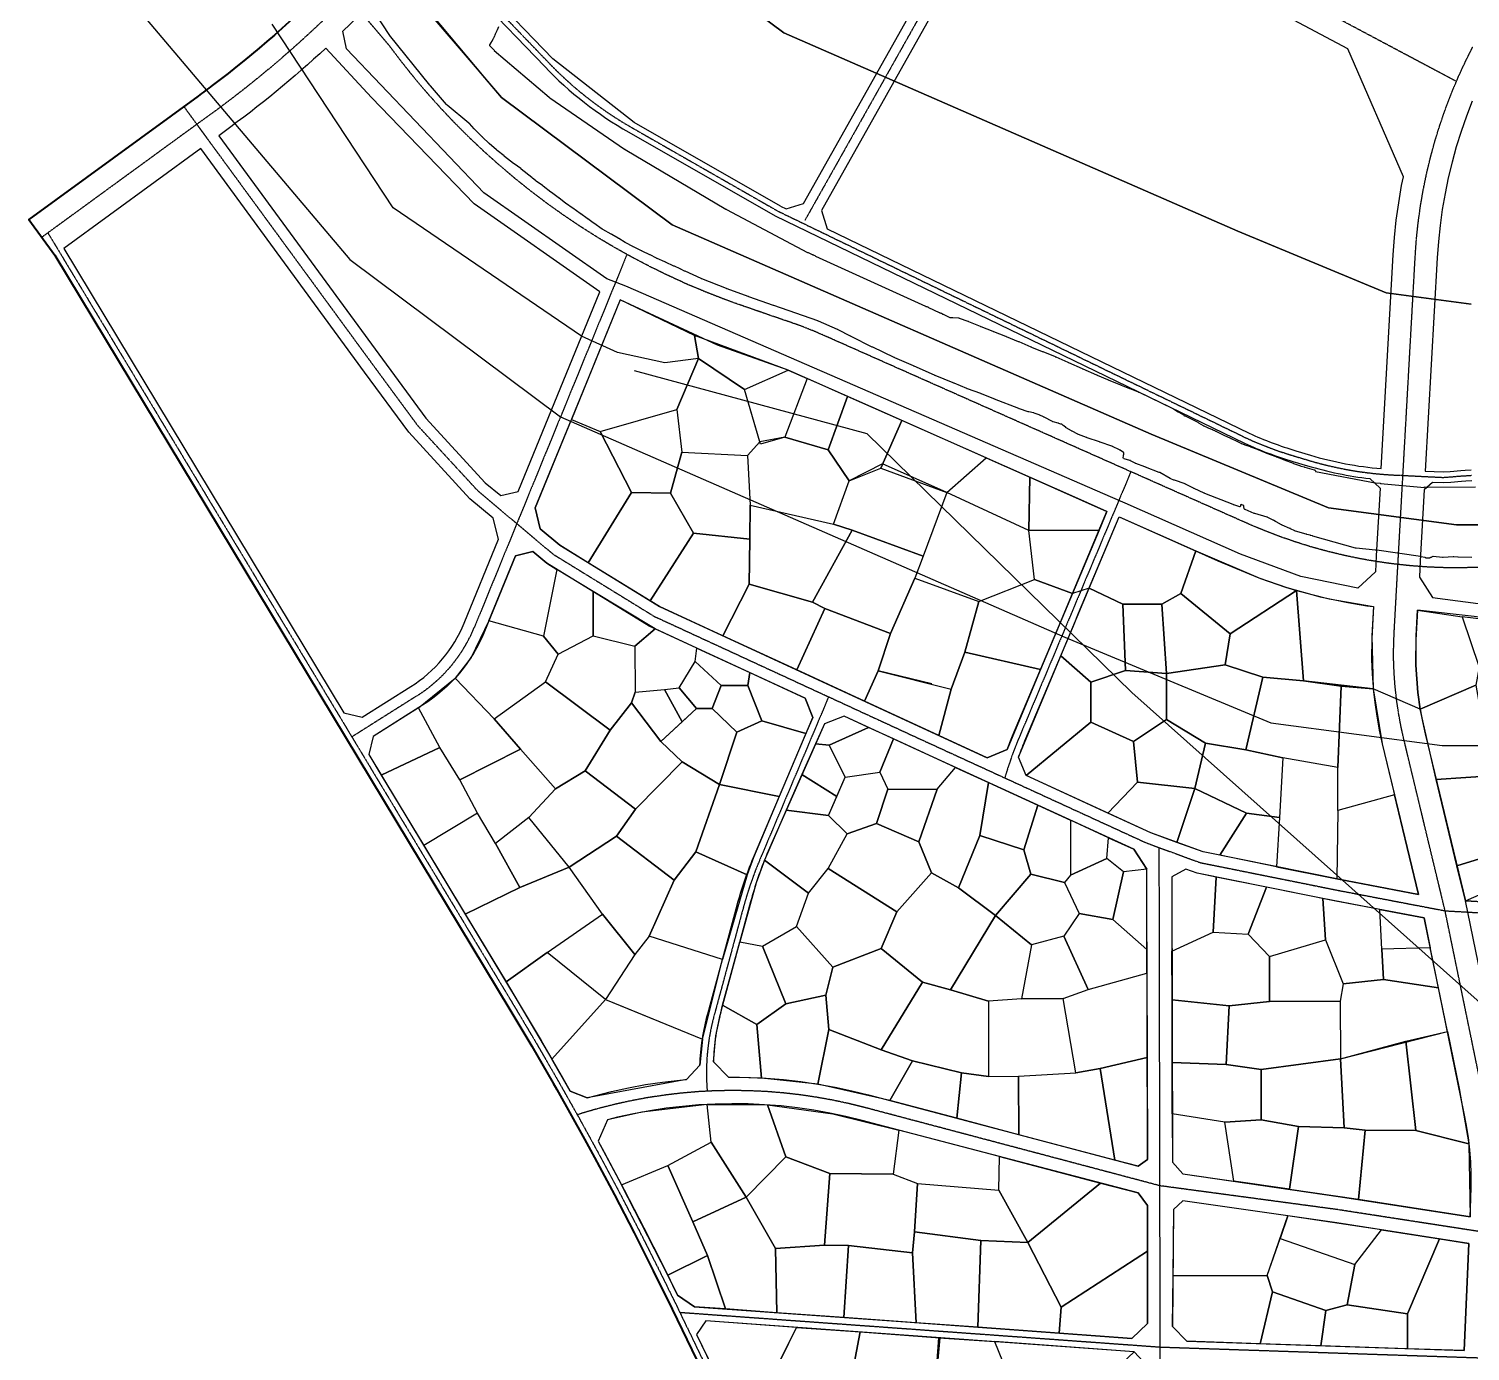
# Model space of a CAD drawing. Header units: millimetres. Extents: x -2018 to 1267, y -2136 to 2585.
# Drawn here: x -2018 to -59, y -178 to 1620 of the extents above; entities that cross this region are included whole.
import ezdxf

# ---------------------------------------------------------------- set-up
doc = ezdxf.new("R2010")
doc.units = ezdxf.units.MM
doc.linetypes.add('DASH', pattern=[0.35, 0.25, -0.1])
for name, color, linetype in [('0block', 7, 'Continuous'), ('0river', 141, 'Continuous'), ('0river_center', 10, 'Continuous'), ('0road_center', 10, 'DASH'), ('1origin_square', 40, 'Continuous'), ('2area_all', 7, 'Continuous'), ('2area_down', 7, 'Continuous'), ('2area_up', 7, 'Continuous'), ('3_commercial', 1, 'Continuous'), ('3_landscape', 3, 'Continuous'), ('3_public', 4, 'Continuous'), ('3_resident', 2, 'Continuous')]:
    doc.layers.add(name, color=color, linetype=linetype)
doc.layers.add('0edge', color=40, linetype='Continuous', lineweight=40)

msp = doc.modelspace()

# ---------------------------------------------------------------- linework, layer by layer
at = {"layer": '0block'}
for points in [[(-996.2, 1378.5), (-1195, 1492.2), (-1305.8, 1578.6), (-1395.9, 1672.4), (-1426.7, 1707.6), (-1462.6, 1752.9), (-1407.2, 1815.1), (-1269.9, 1921), (-1110.1, 1969.2), (-923.9, 1953.2), (-835.8, 1917.2), (-703.5, 1846.9)], [(-56.2, 1005.1), (-64.2, 1004.5), (-70.3, 1004.2), (-84.7, 1002.9), (-95.3, 1002.2), (-109.5, 1002.9), (-121, 992.6), (-126.4, 896.1), (-127.6, 874), (-109.6, 846.5), (48.9, 825.7)]]:
    msp.add_lwpolyline(points, dxfattribs=at)
at = {"layer": '0block', "color": 7}
for points in [[(-996.2, 1378.5), (-988.6, 1374.8), (-965, 1382.2), (-703.5, 1846.9)], [(-55.9, 1521.3), (-63.7, 1500.9), (-70.9, 1480.2), (-77.4, 1459.3), (-83.2, 1438.2), (-88.3, 1416.9), (-92.7, 1395.5), (-96.4, 1373.9), (-99.4, 1352.2), (-101.7, 1330.5), (-103.3, 1308.4), (-119.5, 1018.4), (-95.4, 1017.2), (-85.9, 1017.9), (-71.4, 1019.2), (-65.2, 1019.5), (-57.3, 1020.1)], [(-680.5, 658.4), (-680.5, 658.4)], [(-1077.7, 275.9), (-1077.7, 275.9)]]:
    msp.add_lwpolyline(points, dxfattribs=at)
for points in [[(-680.5, 1834.7), (-940.5, 1372.7), (-932.7, 1347.7), (-358.9, 1069.7, 0.034467), (-295.4, 1045.9), (-275.5, 1039.9, 0.050788), (-179.4, 1021.6), (-163.2, 1312.3), (-161.5, 1335.8), (-159, 1359.5), (-155.7, 1383.1), (-151.7, 1406.6), (-149.3, 1418.3), (-224.7, 1592.4)], [(-1552.4, 1526.3), (-1614.4, 1593.3, -0.029264), (-1752.6, 1479.6), (-1759.8, 1474.3), (-1537.3, 1170.3), (-1478.3, 1090.1), (-1397.5, 1002.5), (-1376.5, 984.9), (-1352.9, 990.7), (-1241.8, 1262.1), (-1412.7, 1381.5)], [(-1564.8, 683.6), (-1498.7, 725.3, 0.156094), (-1426.2, 811.7), (-1379.6, 925.6), (-1386.6, 954.2), (-1418.3, 980.8), (-1501.4, 1071), (-1561.5, 1152.6), (-1784.1, 1456.7), (-1970.6, 1320.8), (-1589.8, 689.5)], [(-1555.7, 633), (-1351.2, 293.8), (-1321.5, 244), (-1292.4, 193.7), (-1282, 175.3), (-1259, 166), (-1248.7, 168.9), (-1225.9, 174.8), (-1202.9, 179.8), (-1179.7, 184.1), (-1156.5, 187.7), (-1133.1, 190.4), (-1123.9, 191.2), (-1105.6, 210.5, -0.057562), (-1095, 280.6), (-1055.1, 428, -0.033755), (-1032.8, 492.9), (-952.3, 683.5), (-962.4, 709.5), (-1174.9, 807.6), (-1313.9, 893), (-1332.8, 908.9), (-1356.3, 903.1), (-1398.4, 800.3, -0.156094), (-1482.7, 699.9), (-1549.9, 657.5)], [(-515.6, 504.1), (-821.3, 644.3), (-909.7, 685.2), (-936.5, 674.8), (-1014.6, 497.5, 0.033755), (-1036.9, 432.6), (-1076.8, 285.2, 0.057562), (-1087.4, 215.1), (-1067, 194.1), (-1062.5, 194.1), (-1039, 193.8), (-1015.4, 192.8), (-992, 190.9), (-968.5, 188.3), (-945.2, 184.9), (-922, 180.7), (-899, 175.8), (-876.3, 170.2), (-510, 73.1), (-497.4, 82.2), (-498.1, 476.9)], [(-818, -582.6), (-505.5, -588.6), (-491.8, -574), (-497.7, -438.8, 0.013002), (-496.5, -387.7), (-496.9, -198.9), (-515.4, -179), (-1097.6, -137), (-1110.2, -155.6), (-989.4, -405.8), (-986.9, -410.2), (-984, -414.2), (-980.7, -417.8), (-976.9, -421.2), (-872.5, -502.3), (-867.9, -506.4), (-863.6, -511), (-859.8, -516.2), (-856.6, -521.7), (-854.2, -527.3), (-839.1, -567.6)]]:
    msp.add_lwpolyline(points, format="xyb", close=True, dxfattribs=at)
msp.add_lwpolyline([(-1406.8, 1662), (-1316.7, 1568.2, 0.071647), (-1202.5, 1479.1), (-1003.2, 1365.2), (-365.3, 1056.1, 0.034555), (-299.7, 1031.5), (-279.8, 1025.6, 0.043587), (-195, 1008.1), (-180.9, 994.9), (-186.1, 902.9), (-187.3, 881.4), (-211.2, 859.2), (-288.9, 875.2), (-370.6, 905.5), (-527.7, 974.8), (-544.4, 981.8), (-1206.3, 1269.8), (-1232.4, 1279.9), (-1399.6, 1396.8), (-1586, 1592.5), (-1591.2, 1616.5), (-1560.2, 1646, 0.011583)], format="xyb", dxfattribs=at)
at = {"layer": '0block'}
for points in [[(-1256.7, 1146.6), (-1329.7, 968.2), (-1322.7, 939.6), (-1296.3, 917.4), (-1160.7, 834.1), (-808.7, 671.6), (-715, 628.6), (-687.9, 639.7, -0.009875), (-680.5, 658.4), (-615.2, 813.9), (-607.4, 832.3), (-552.3, 963.5), (-592, 981.1), (-722.7, 1039.1), (-853.5, 1097.2), (-985.5, 1155.5), (-1082, 1189.6), (-1213.9, 1251.3), (-1249, 1165.3)], [(-590.9, 825.1), (-535.7, 956.1), (-418.8, 904.2), (-401.6, 896.5), (-345.9, 873), (-307.7, 859.9), (-262.3, 847.3), (-224.7, 839.5), (-209.3, 836.9), (-198.9, 835.2), (-189.9, 834.4), (-192.2, 790.9), (-192.6, 762), (-191.9, 742.7), (-190.6, 725.2), (-190.3, 722.1), (-188.3, 703.7), (-185.6, 685.1), (-182.1, 666.1), (-178, 647.5), (-128.8, 442.7), (-235.2, 463), (-421.5, 500.5), (-492.8, 526.6), (-662.1, 604.3), (-672.5, 629.3, -0.012093), (-663.9, 651.4), (-598, 808.1)]]:
    msp.add_lwpolyline(points, format="xyb", close=True, dxfattribs=at)
msp.add_lwpolyline([(244.7, 416.3), (344.4, 410.4), (336.9, 441.4), (321.2, 521.4), (305.5, 601.4), (286.5, 671.8), (270.9, 723.5), (257.4, 746.8), (230.5, 773.5), (35.8, 807.7), (-53, 820.5), (-130.1, 829.1), (-132.2, 788.9), (-132.3, 754.5), (-129.5, 717.3), (-126.4, 694.8), (-123.3, 678), (-119.6, 661), (-65, 433.9), (165.1, 420.8)], close=True, dxfattribs=at)
at = {"layer": '0block', "color": 7}
for points in [[(-121.2, 410.7), (-241, 433.5), (-429.7, 471.5), (-445, 477.1), (-464.1, 466.8), (-463.4, 78.9), (-449.3, 62.7), (-234.8, 31.8), (-58.5, 4.5), (-57.4, 28.9), (-57, 45.7), (-57.1, 62.4), (-57.8, 79), (-59.1, 95.6), (-61, 112.1), (-63.5, 128.5), (-66.6, 145.1)], [(-862.9, 129.5), (-885.2, 135.3), (-907.1, 140.7), (-929, 145.4), (-951, 149.4), (-973.1, 152.6), (-995.4, 155.1), (-1017.7, 156.8), (-1040, 157.9), (-1062.4, 158.1), (-1084.8, 157.7), (-1107.1, 156.5), (-1129.4, 154.6), (-1151.6, 152), (-1173.8, 148.6), (-1195.8, 144.5), (-1217.6, 139.7), (-1231.5, 136.2), (-1244.1, 107.2), (-1235.9, 92.3), (-1208.5, 41.1), (-1181.8, -10.5), (-1155.6, -62.3), (-1136.1, -102.2), (-1112.9, -117.8), (-826.2, -138.5), (-518.4, -160.8), (-497, -140.8), (-497.2, 19.8), (-510.1, 36.9)], [(-461.8, 14.4), (-463, -144.8), (-443.6, -164.8), (-66.7, -177.5), (-60.1, -31.7), (-240, -3.8), (-449, 26.2)]]:
    msp.add_lwpolyline(points, close=True, dxfattribs=at)
at = {"layer": '0edge'}
msp.add_lwpolyline([(-1605.1, 1685.9, -0.03706), (-1768.7, 1542.4, -0.004072), (-1787.9, 1528.1), (-2018.1, 1360.4), (-1982.7, 1311.9), (-1364, 286.1), (-1334.4, 236.4), (-1305.4, 186.3), (-1300.4, 177.5), (-1262.8, 110), (-1249.1, 85.1), (-1221.8, 34.1), (-1195.1, -17.3), (-1169.1, -69), (-1143.6, -121), (-1002.7, -412.7)], format="xyb", dxfattribs=at)
at = {"layer": '0river'}
for points in [[(-56.3, 901), (-74.8, 901.4), (-75.3, 901.4), (-80.8, 901.5), (-81.3, 901.5), (-81.8, 901.5), (-95.3, 900.7), (-95.8, 900.7), (-96.3, 900.7), (-108.7, 902.1), (-109.2, 902), (-111, 901.1), (-111.4, 900.9), (-111.9, 900.7), (-112.4, 900.6), (-112.8, 900.4), (-113.3, 900.3), (-113.8, 900.1), (-114.3, 900), (-114.8, 900), (-115.8, 899.9), (-116.3, 899.8), (-116.8, 899.8), (-117.3, 899.9), (-117.8, 900), (-118.2, 900.1), (-118.7, 900.3), (-119.2, 900.5), (-119.6, 900.7), (-125.6, 901.5), (-126.1, 901.6), (-126, 902.1), (-185.6, 910.9), (-186.2, 910.5), (-186.7, 910.6), (-187.2, 910.7), (-213.6, 913.5), (-214.1, 913.6), (-214.5, 913.7), (-272.3, 930), (-272.8, 930.2), (-273.2, 930.3), (-275.2, 930.7), (-275.7, 930.8), (-276.2, 931), (-280.5, 932.3), (-280.9, 932.5), (-281.4, 932.6), (-295.8, 936.7), (-296.3, 936.8), (-296.8, 937), (-302.6, 939.9), (-303, 940.2), (-303.5, 940.4), (-314, 945), (-314.5, 945.2), (-314.9, 945.4), (-322.4, 949.4), (-322.9, 949.7), (-323.3, 949.9), (-325.4, 951.2), (-325.9, 951.5), (-326.3, 951.8), (-333.4, 955.4), (-333.9, 955.6), (-334.3, 955.8), (-351.2, 960.5), (-351.7, 960.6), (-352.1, 960.8), (-364.6, 966), (-365, 966.3), (-365.3, 966.6), (-365.6, 967.1), (-365.7, 967.5), (-366, 969.5), (-366.1, 970), (-366.1, 970.5), (-366, 971), (-366.1, 971.4), (-366.5, 971.6), (-369.7, 973.1), (-370.2, 973.2), (-370.3, 972.7), (-371.2, 969.8), (-371.6, 969.7), (-379.7, 972.3), (-380.1, 972.5), (-380.6, 972.7), (-419.2, 987.9), (-419.6, 988.1), (-420.1, 988.3), (-433.7, 994.6), (-434.2, 994.8), (-434.6, 995), (-445.3, 1000.5), (-445.8, 1000.7), (-446.2, 1000.9), (-460.4, 1005.8), (-460.9, 1005.9), (-461.4, 1006.1), (-465.5, 1007.9), (-466, 1008.1), (-466.4, 1008.3), (-480.3, 1016.2), (-480.8, 1016.4), (-481.2, 1016.6), (-499.9, 1023.8), (-500.3, 1024), (-500.8, 1024.2), (-513, 1028.7), (-513.5, 1028.8), (-513.9, 1029), (-520.1, 1032.4), (-520.5, 1032.6), (-521, 1032.8), (-528.7, 1035), (-529.2, 1035.2), (-529.6, 1035.4), (-530, 1035.6), (-530.2, 1036.1), (-529.8, 1039), (-529.7, 1039.5), (-529.6, 1040), (-529.3, 1041.5), (-529.2, 1042), (-529.2, 1042.5), (-529.2, 1043), (-529.3, 1043.4), (-529.7, 1043.7), (-534.4, 1046.6), (-534.8, 1046.8), (-535.3, 1047.1), (-544.6, 1051.8), (-545.1, 1052), (-545.6, 1052.2), (-561.7, 1057.6), (-562.2, 1057.7), (-562.6, 1057.9), (-579.2, 1063.6), (-579.6, 1063.8), (-580.1, 1064), (-590.9, 1068), (-591.4, 1068.1), (-591.8, 1068.4), (-599.8, 1072.5), (-600.2, 1072.7), (-600.7, 1073), (-607.6, 1076.9), (-608, 1077.2), (-608.4, 1077.5), (-611, 1079.9), (-611.4, 1080.2), (-611.8, 1080.5), (-613.8, 1081.9), (-614.3, 1082.2), (-614.8, 1082.3), (-617.6, 1083.1), (-618.1, 1083.3), (-618.6, 1083.4), (-625.4, 1085.1), (-625.9, 1085.2), (-626.3, 1085.5), (-637.8, 1091.5), (-638.3, 1091.8), (-638.7, 1092), (-643.7, 1094.3), (-644.1, 1094.5), (-644.6, 1094.7), (-651.2, 1097.1), (-651.6, 1097.3), (-652.1, 1097.4), (-658.5, 1098.8), (-659, 1098.9), (-659.5, 1099), (-671.3, 1102.9), (-671.8, 1103.1), (-672.3, 1103.3), (-705.3, 1116.2), (-705.8, 1116.4), (-706.3, 1116.6), (-723, 1123.3), (-723.4, 1123.5), (-723.9, 1123.7), (-741.8, 1130.1), (-742.2, 1130.3), (-742.7, 1130.5), (-760.2, 1137.8), (-760.7, 1137.9), (-761.2, 1138.1), (-785.7, 1148.1), (-786.2, 1148.3), (-786.6, 1148.5), (-814.6, 1160.8), (-815, 1161), (-815.5, 1161.2), (-840.5, 1172.5), (-841, 1172.7), (-841.4, 1172.9), (-870.4, 1186.6), (-870.8, 1186.8), (-871.3, 1187), (-899.9, 1201.3), (-900.3, 1201.6), (-900.8, 1201.8), (-917.7, 1210.4), (-918.2, 1210.6), (-918.7, 1210.8), (-944.3, 1222), (-944.8, 1222.2), (-945.2, 1222.4), (-1005.2, 1243.3), (-1005.7, 1243.5), (-1039.1, 1255.4), (-1039.6, 1255.5), (-1040, 1255.7), (-1068.7, 1266.1), (-1069.2, 1266.3), (-1069.7, 1266.4), (-1103.1, 1279.7), (-1103.6, 1279.8), (-1104.1, 1280), (-1125.9, 1289.9), (-1126.4, 1290.1), (-1126.8, 1290.3), (-1131.8, 1292.8), (-1132.2, 1293), (-1132.7, 1293.2), (-1140.4, 1296.7), (-1140.9, 1296.9), (-1141.3, 1297.1), (-1152.6, 1302.5), (-1153.1, 1302.7), (-1153.6, 1302.9), (-1163.6, 1307.3), (-1164.1, 1307.5), (-1164.5, 1307.8), (-1173.5, 1312.2), (-1173.9, 1312.4), (-1184.3, 1317.4), (-1184.7, 1317.6), (-1185.2, 1317.9), (-1196, 1323), (-1196.5, 1323.2), (-1196.9, 1323.5), (-1206.6, 1328.6), (-1207.1, 1328.9), (-1207.5, 1329.1), (-1216.1, 1334.3), (-1216.5, 1334.5), (-1216.9, 1334.8), (-1225.4, 1340.1), (-1225.8, 1340.3), (-1226.3, 1340.6), (-1237.6, 1346.9), (-1238.1, 1347.2), (-1238.5, 1347.4), (-1250.1, 1355.3), (-1250.5, 1355.6), (-1250.9, 1355.8), (-1258.2, 1361.1), (-1258.6, 1361.4), (-1259, 1361.7), (-1267.5, 1367.9), (-1267.9, 1368.2), (-1268.3, 1368.5), (-1278.5, 1375.7), (-1278.9, 1376), (-1279.3, 1376.3), (-1287.2, 1381.6), (-1287.6, 1381.9), (-1288, 1382.2), (-1297.5, 1389.6), (-1297.8, 1389.9), (-1298.2, 1390.2), (-1307.5, 1397), (-1307.9, 1397.3), (-1308.3, 1397.6), (-1319, 1405.9), (-1319.4, 1406.2), (-1319.8, 1406.5), (-1328.3, 1412.6), (-1328.7, 1412.9), (-1329.1, 1413.3), (-1333.3, 1416.7), (-1333.7, 1417), (-1334.1, 1417.4), (-1348.5, 1429), (-1348.9, 1429.3), (-1349.3, 1429.6), (-1358.2, 1436), (-1358.6, 1436.3), (-1359, 1436.6), (-1371.3, 1446.1), (-1371.6, 1446.4), (-1372, 1446.7), (-1381.4, 1454.2), (-1381.8, 1454.6), (-1382.2, 1454.9), (-1392.4, 1463.7), (-1392.7, 1464.1), (-1400.6, 1471.8), (-1401, 1472.1), (-1401.3, 1472.5), (-1412, 1483), (-1412.4, 1483.3), (-1412.7, 1483.7), (-1419.1, 1490.7), (-1419.5, 1491.1), (-1419.8, 1491.4), (-1449.4, 1516), (-1449.8, 1516.4), (-1450.1, 1516.7), (-1472, 1542.1), (-1472.4, 1542.5), (-1472.7, 1542.9), (-1527.6, 1610.9), (-1527.9, 1611.3), (-1528.2, 1611.7), (-1554.2, 1651.5)], [(-1379.6, 1622.5), (-1381.4, 1617.8), (-1381.6, 1617.4), (-1381.8, 1616.9), (-1383.9, 1612.4), (-1384.1, 1611.9), (-1384.3, 1611.5), (-1385, 1609.6), (-1385.2, 1609.1), (-1385.4, 1608.7), (-1386.8, 1606), (-1387, 1605.6), (-1387.3, 1605.1), (-1389.1, 1602.1), (-1389.3, 1601.7), (-1389.6, 1601.3), (-1391.6, 1597.8), (-1391.9, 1597.4), (-1391.9, 1597), (-1385.9, 1590.9), (-1385.6, 1590.5), (-1385.2, 1590.2), (-1310.7, 1526.5), (-1310.3, 1526.2), (-1309.9, 1525.9), (-1208.1, 1456.1), (-1207.7, 1455.8), (-1207.2, 1455.5), (-1070.5, 1374.4), (-1070, 1374.2), (-1069.6, 1373.9), (-959.5, 1315.7), (-959.1, 1315.5), (-958.7, 1315.3), (-953.2, 1312.8), (-952.7, 1312.6), (-952.3, 1312.5), (-951.8, 1312.3), (-951.3, 1312.2), (-950.9, 1311.9), (-949.6, 1311.2), (-949.1, 1310.9), (-948.7, 1310.7), (-799, 1242.4), (-798.5, 1242.3), (-798.1, 1242.2), (-797.6, 1242.2), (-797.1, 1242.1), (-796.1, 1241.8), (-795.7, 1241.6), (-795.3, 1241.3), (-795.1, 1240.8), (-794.7, 1240.5), (-780.2, 1233.9), (-779.7, 1233.7), (-779.3, 1233.5), (-778.3, 1233.2), (-777.8, 1233.1), (-777.4, 1232.8), (-776.1, 1232), (-775.7, 1231.8), (-775.2, 1231.6), (-765.7, 1227.2), (-765.2, 1227.1), (-764.7, 1227), (-762.7, 1226.9), (-762.2, 1226.9), (-761.7, 1226.9), (-754.2, 1226.6), (-753.7, 1226.5), (-753.3, 1226.3), (-741.5, 1222.2), (-741, 1222), (-740.5, 1221.8), (-724.8, 1215.3), (-724.4, 1215.1), (-723.9, 1214.9), (-707.6, 1208.5), (-707.2, 1208.3), (-706.7, 1208.1), (-690.4, 1201.8), (-689.9, 1201.6), (-689.5, 1201.4), (-672.8, 1194.6), (-672.3, 1194.5), (-671.9, 1194.3), (-655.8, 1187.3), (-655.3, 1187.1), (-654.9, 1186.9), (-640.5, 1181.1), (-640.1, 1180.9), (-639.6, 1180.7), (-622.9, 1173.9), (-622.5, 1173.7), (-622, 1173.5), (-605.6, 1166.2), (-605.1, 1166), (-604.6, 1165.8), (-585.8, 1157.7), (-585.4, 1157.5), (-584.9, 1157.3), (-566.6, 1149.3), (-566.1, 1149.1), (-565.7, 1148.9), (-551.4, 1142.8), (-551, 1142.6), (-550.5, 1142.4), (-533.8, 1135.6), (-533.3, 1135.4), (-532.9, 1135.2), (-521.7, 1130.8), (-521.3, 1130.6), (-509.7, 1126), (-509.2, 1125.8), (-508.7, 1125.6), (-462.8, 1103.4), (-462.4, 1103.1), (-462, 1102.9), (-455.6, 1098.9), (-455.2, 1098.7), (-454.7, 1098.4), (-448.3, 1094.6), (-447.9, 1094.3), (-447.7, 1093.8), (-447.3, 1093.7), (-446.8, 1093.5), (-446.3, 1093.4), (-445.9, 1093.2), (-428.9, 1084.6), (-428.5, 1084.4), (-428, 1084.1), (-421.6, 1080.3), (-421.1, 1080), (-420.7, 1079.8), (-415.8, 1077.4), (-415.3, 1077.2), (-414.8, 1077), (-409.2, 1074.9), (-408.7, 1074.7), (-408.3, 1074.5), (-405.2, 1072.9), (-404.7, 1072.7), (-404.3, 1072.5), (-393.5, 1067.3), (-384.5, 1062.9), (-384, 1062.7), (-383.5, 1062.5), (-375.8, 1059.1), (-375.3, 1058.8), (-374.9, 1058.6), (-370.5, 1056.2), (-370, 1056), (-369.6, 1055.8), (-365.8, 1054.5), (-365.3, 1054.4), (-364.8, 1054.2), (-357.8, 1051.7), (-357.3, 1051.5), (-347.9, 1048.1), (-347.5, 1047.9), (-347, 1047.7), (-336.4, 1043.1), (-336, 1043), (-335.5, 1042.8), (-322.9, 1038), (-322.4, 1037.9), (-321.9, 1037.7), (-312.1, 1033.9), (-311.7, 1033.7), (-311.2, 1033.5), (-299, 1029), (-298.6, 1028.8), (-289.2, 1025.3), (-288.7, 1025.1), (-288.3, 1025), (-284.4, 1023.9), (-283.9, 1023.8), (-283.4, 1023.7), (-270.4, 1020.1), (-269.9, 1019.9), (-269.6, 1019.6), (-269.3, 1019.2), (-269, 1018.8), (-269, 1018.3), (-269, 1017.8), (-268.6, 1017.6), (-187.5, 1002.4), (-187, 1002.3), (-181, 1001.8), (-180.6, 1001.8), (-180.6, 1001.3), (-120.8, 995.9), (-120.7, 996.9), (-117.2, 996.6), (-116.7, 996.5), (-116.2, 996.5), (-51.2, 997)]]:
    msp.add_lwpolyline(points, dxfattribs=at)
at = {"layer": '0river_center'}
msp.add_lwpolyline([(-1556.6, 1737.7), (-1375.6, 1526.3), (-1143.3, 1353.1), (-492.1, 1068.3), (-251.1, 968.4), (-77, 945.3), (157.7, 945.3), (324.2, 900.1), (397.9, 820.8), (443.4, 599.8), (468.5, 418.9), (531.2, 220.6), (670.3, 69), (687.4, -4), (571.2, -171.8), (493.7, -316.1), (448.4, -510.1), (463.9, -832.2), (446.3, -1067.5), (343.2, -1386.7), (323.9, -1559.9), (387.6, -1785.3), (396.7, -1931.1), (385.9, -2048.1)], dxfattribs=at)
at = {"layer": '0road_center'}
for points in [[(-424.2, 2297.1), (-446, 2263.6), (-566.5, 2063.9), (-962.9, 1359.4)], [(-424.2, 2297.1), (-446, 2263.6), (-566.5, 2063.9), (-962.9, 1359.4)], [(-46.8, 887.4), (-69.8, 886.8), (-92.9, 886.9), (-115.9, 887.8), (-138.9, 889.5), (-161.8, 891.9), (-184.7, 895.1), (-207.4, 899), (-230, 903.7), (-252.4, 909.1), (-274.6, 915.2), (-296.6, 922.1), (-318.4, 929.7), (-339.9, 938), (-361.2, 947), (-939.8, 1203.9), (-953.2, 1209.6), (-966.7, 1214.9), (-980.4, 1219.8), (-1046.1, 1242.4), (-1072.1, 1251.7), (-1097.8, 1261.7), (-1123.2, 1272.4), (-1148.3, 1283.9), (-1173.1, 1296), (-1197.5, 1308.8), (-1221.6, 1322.2), (-1245.3, 1336.3), (-1268.6, 1351.1), (-1291.5, 1366.5), (-1313.9, 1382.5), (-1335.9, 1399.2), (-1357.4, 1416.4), (-1378.5, 1434.3), (-1399, 1452.7), (-1419.1, 1471.6), (-1438.6, 1491.1), (-1457.5, 1511.2), (-1475.9, 1531.7), (-1493.7, 1552.8), (-1511, 1574.3), (-1527.6, 1596.3), (-1561.8, 1636.5)], [(-46.8, 887.4), (-69.8, 886.8), (-92.9, 886.9), (-115.9, 887.8), (-138.9, 889.5), (-161.8, 891.9), (-184.7, 895.1), (-207.4, 899), (-230, 903.7), (-252.4, 909.1), (-274.6, 915.2), (-296.6, 922.1), (-318.4, 929.7), (-339.9, 938), (-361.2, 947), (-939.8, 1203.9), (-953.2, 1209.6), (-966.7, 1214.9), (-980.4, 1219.8), (-1046.1, 1242.4), (-1072.1, 1251.7), (-1097.8, 1261.7), (-1123.2, 1272.4), (-1148.3, 1283.9), (-1173.1, 1296), (-1197.5, 1308.8), (-1221.6, 1322.2), (-1245.3, 1336.3), (-1268.6, 1351.1), (-1291.5, 1366.5), (-1313.9, 1382.5), (-1335.9, 1399.2), (-1357.4, 1416.4), (-1378.5, 1434.3), (-1399, 1452.7), (-1419.1, 1471.6), (-1438.6, 1491.1), (-1457.5, 1511.2), (-1475.9, 1531.7), (-1493.7, 1552.8), (-1511, 1574.3), (-1527.6, 1596.3), (-1561.8, 1636.5)], [(-37.2, 150.9), (-92.6, 420.5), (-148.8, 654.2), (-152.7, 672), (-156, 690), (-158.6, 708), (-160.6, 726.1), (-161.9, 744.3), (-162.6, 762.5), (-162.5, 780.8), (-161.8, 799), (-156.7, 891.4), (-133.2, 1310.3), (-131.6, 1333.1), (-129.2, 1355.9), (-126.1, 1378.5), (-122.2, 1401.1), (-117.6, 1423.4), (-112.2, 1445.7), (-106.2, 1467.7), (-99.4, 1489.6), (-91.9, 1511.2), (-83.7, 1532.5), (-74.9, 1553.6), (-65.3, 1574.3), (-55.1, 1594.8)], [(-1807.3, 1514), (-1801.5, 1505.9), (-1776.6, 1471.8)], [(-1789.7, 1489.7), (-1549.4, 1161.5), (-1489.8, 1080.6), (-1407.9, 991.7), (-1305.1, 905.2), (-1167.8, 820.8), (-815, 658), (-498.5, 512.7), (-425.6, 486), (-238.1, 448.3), (-92.6, 420.5), (164.2, 405.8), (421.1, 391.2)], [(-1789.7, 1489.7), (-1549.4, 1161.5), (-1489.8, 1080.6), (-1407.9, 991.7), (-1305.1, 905.2), (-1167.8, 820.8), (-815, 658), (-498.5, 512.7), (-425.6, 486), (-238.1, 448.3), (-92.6, 420.5), (164.2, 405.8), (421.1, 391.2)], [(-1992.2, 1342.2), (-1357.6, 290), (-1327.9, 240.2), (-1298.9, 190), (-1270.4, 139.5), (-1242.5, 88.7), (-1215.2, 37.6), (-1188.5, -13.9), (-1162.4, -65.6), (-1136.8, -117.7), (-996, -409.2)], [(-29.5, -18.2), (-237.4, 14), (-480.3, 46.6), (-880.8, 152.8), (-903, 158.3), (-925.5, 163.1), (-948.1, 167.1), (-970.8, 170.4), (-993.7, 173), (-1016.6, 174.8), (-1039.5, 175.8), (-1062.5, 176.1), (-1085.4, 175.7), (-1108.4, 174.5), (-1131.2, 172.5), (-1154, 169.8), (-1176.7, 166.4), (-1199.3, 162.2), (-1221.8, 157.2), (-1244, 151.6), (-1266.1, 145.2), (-1272.4, 143.1)], [(-1133.1, -125.4), (-479.9, -172.6), (476.2, -204.8)], [(-1133.1, -125.4), (-479.9, -172.6), (476.2, -204.8)]]:
    msp.add_lwpolyline(points, dxfattribs=at)
for points in [[(-77.2, 1548), (-821.7, 1943.7, 0.34562), (-1429.6, 1835.1), (-1534.2, 1717.7, -0.053242), (-1770.3, 1503.9), (-2000.4, 1336.2)], [(-1486.2, 1771.5), (-1468.9, 1748.8), (-1432.6, 1702.9, 0.023745), (-1401.4, 1667.2), (-1311.2, 1573.4, 0.071647), (-1198.8, 1485.6), (-999.7, 1371.8), (-362.1, 1062.9, 0.034512), (-297.5, 1038.7), (-277.7, 1032.8, 0.064788), (-152.8, 1012.6), (-95.4, 1009.7), (-85.3, 1010.4), (-70.8, 1011.7), (-64.7, 1012), (-56.7, 1012.6)], [(-1486.2, 1771.5), (-1468.9, 1748.8), (-1432.6, 1702.9, 0.023745), (-1401.4, 1667.2), (-1311.2, 1573.4, 0.071647), (-1198.8, 1485.6), (-999.7, 1371.8), (-362.1, 1062.9, 0.034512), (-297.5, 1038.7), (-277.7, 1032.8, 0.064788), (-152.8, 1012.6), (-95.4, 1009.7), (-85.3, 1010.4), (-70.8, 1011.7), (-64.7, 1012), (-56.7, 1012.6)], [(-1204.9, 1312.8), (-1412.3, 806, -0.156094), (-1490.7, 712.6), (-1578.9, 656.9)], [(-1204.9, 1312.8), (-1412.3, 806, -0.156094), (-1490.7, 712.6), (-1578.9, 656.9)], [(-1204.9, 1312.8), (-1412.3, 806, -0.156094), (-1490.7, 712.6), (-1578.9, 656.9)], [(-1204.9, 1312.8), (-1412.3, 806, -0.156094), (-1490.7, 712.6), (-1578.9, 656.9)], [(-519.8, 1017.4), (-672.2, 654.9, 0.028539), (-691.2, 601.2, 0.028539)], [(-519.8, 1017.4), (-672.2, 654.9, 0.028539), (-691.2, 601.2, 0.028539)], [(-519.8, 1017.4), (-672.2, 654.9, 0.028539), (-691.2, 601.2, 0.028539)], [(-519.8, 1017.4), (-672.2, 654.9, 0.028539), (-691.2, 601.2, 0.028539)], [(-930.9, 711.1), (-1024.5, 489.4, 0.033755), (-1046.5, 425.6), (-1086.4, 278.2, 0.086915), (-1095.8, 175.2, 0.086915)], [(-930.9, 711.1), (-1024.5, 489.4, 0.033755), (-1046.5, 425.6), (-1086.4, 278.2, 0.086915), (-1095.8, 175.2, 0.086915)], [(-930.9, 711.1), (-1024.5, 489.4, 0.033755), (-1046.5, 425.6), (-1086.4, 278.2, 0.086915), (-1095.8, 175.2, 0.086915)], [(-930.9, 711.1), (-1024.5, 489.4, 0.033755), (-1046.5, 425.6), (-1086.4, 278.2, 0.086915), (-1095.8, 175.2, 0.086915)], [(-348.5, -2042.9), (-506, -1514.4, -0.085151), (-526.2, -1346.5), (-480.8, -439.7, 0.013002), (-479.5, -387.7), (-481.2, 505.2)], [(-348.5, -2042.9), (-506, -1514.4, -0.085151), (-526.2, -1346.5), (-480.8, -439.7, 0.013002), (-479.5, -387.7), (-481.2, 505.2)]]:
    msp.add_lwpolyline(points, format="xyb", dxfattribs=at)
at = {"layer": '1origin_square'}
msp.add_lwpolyline([(-1194.9, 1155.1), (-878.6, 1069.2), (-518.7, 717.4), (399.5, -100.6), (220.7, -339.9), (225.2, -1093), (64.5, -1611.6), (228.9, -1991.1)], dxfattribs=at)
at = {"layer": '2area_all'}
for points in [[(-1169.5, 1746.8), (-991.6, 1614.1), (-374.5, 1344.3), (-172.6, 1260.6), (-57.2, 1245.3)], [(-50.7, 727.3), (-126.4, 694.8), (-190.3, 722.1), (-285, 733.1), (-340.4, 738), (-391.8, 754.8), (-385, 797.1), (-451.7, 852), (-477.7, 837.5), (-530.5, 837.5), (-576.6, 859.1), (-599.1, 852), (-651, 870.9), (-658.6, 937.6), (-770, 989.2), (-857.3, 1028), (-903, 1005), (-931.2, 1047.4), (-990.2, 1064.4), (-1023.3, 1054.8), (-1044.9, 1129.2), (-1107.4, 1171.6), (-1153.6, 1165.4), (-1217.8, 1179.5), (-1266.6, 1201.6), (-1522.9, 1376.2), (-1687.2, 1625.9)], [(-37.1, 299.6), (-65, 433.9), (-0.8, 462)]]:
    msp.add_lwpolyline(points, dxfattribs=at)
at = {"layer": '2area_down'}
for points in [[(157.7, 945.3), (-77, 945.3), (-251.1, 968.4), (-492.1, 1068.3), (-1143.3, 1353.1), (-1375.6, 1526.3), (-1699.7, 1909.7), (-1927.6, 1714.6), (-1581.8, 1305.8), (-1295.1, 1092), (-609.6, 792.3), (-329.7, 676.2), (-96.8, 645.3), (117.7, 645.3)], [(385.9, -2048.1), (396.7, -1931.1), (387.6, -1785.3), (323.9, -1559.9), (343.2, -1386.7), (446.3, -1067.5), (463.9, -832.2), (448.4, -510.1), (493.7, -316.1), (571.2, -171.8), (687.4, -4), (670.3, 69), (531.2, 220.6), (468.5, 418.9), (443.4, 599.8), (397.9, 820.8), (324.2, 900.1), (157.7, 945.3), (-77, 945.3), (-251.1, 968.4), (-492.1, 1068.3), (-1143.3, 1353.1), (-1375.6, 1526.3), (-1554.6, 1740)]]:
    msp.add_lwpolyline(points, dxfattribs=at)
at = {"layer": '2area_up'}
msp.add_lwpolyline([(-57.2, 1245.3), (-172.6, 1260.6), (-374.5, 1344.3), (-991.6, 1614.1), (-1169.5, 1746.8), (-1342.3, 1946.3), (-1570.2, 1751.2), (-1556.6, 1737.7), (-1375.6, 1526.3), (-1143.3, 1353.1), (-492.1, 1068.3), (-251.1, 968.4), (-77, 945.3), (157.7, 945.3)], dxfattribs=at)
at = {"layer": '3_commercial'}
for points in [[(-1280.5, 1088.4), (-1241.1, 1072.3), (-1137.1, 1102.1), (-1107.4, 1171.6), (-1113.1, 1202.7), (-1213.9, 1251.3), (-1280.5, 1088.4)], [(-959.7, 1144.3), (-990.2, 1064.4), (-931.2, 1047.4), (-904.9, 1119.9), (-959.7, 1144.3)], [(-904.9, 1119.9), (-931.2, 1047.4), (-903, 1005), (-859.8, 1022.4), (-831, 1087.2), (-904.9, 1119.9)], [(-831, 1087.2), (-859.8, 1022.4), (-770, 989.2), (-716.7, 1036.4), (-831, 1087.2)], [(-1300.2, 884.6), (-1318.3, 793.9), (-1298.6, 769.2), (-1251, 794.5), (-1251, 854.4), (-1300.2, 884.6)], [(-471.2, 743), (-477.7, 837.5), (-451.7, 852), (-385, 797.1), (-391.8, 754.8), (-471.2, 743)], [(-530.5, 837.5), (-477.7, 837.5), (-471.2, 743), (-527, 747.3), (-530.5, 837.5)], [(-1166.6, 803.8), (-1194.1, 780.1), (-1193.6, 717.5), (-1153.8, 721.4), (-1134, 723.4), (-1112, 759.3), (-1109.8, 777.5), (-1166.6, 803.8)], [(-46.5, 751.5), (45.9, 805.9), (-69.6, 820.2), (-46.5, 751.5)], [(-1315.4, 731.8), (-1298.6, 769.2), (-1251, 794.5), (-1194.1, 780.1), (-1193.6, 717.5), (-1198.5, 703.4), (-1227.9, 666.2), (-1315.4, 731.8)], [(-615.2, 767.2), (-574.3, 731.3), (-574.3, 676.9), (-662.1, 604.3), (-672.5, 629.3), (-615.2, 767.2)], [(-516.2, 650.8), (-574.3, 676.9), (-574.3, 731.3), (-527, 747.3), (-471.2, 743), (-471.2, 680.7), (-516.2, 650.8)], [(-510.9, 595.3), (-516.2, 650.8), (-471.2, 680.7), (-418.2, 648.6), (-432.7, 586.9), (-510.9, 595.3)], [(-908.2, 602.1), (-929.8, 645.5), (-948.6, 647.3), (-967, 605.6), (-919.6, 576.1), (-908.2, 602.1)], [(-908.2, 602.1), (-861.3, 609), (-850, 586), (-865.5, 539.1), (-905.6, 525), (-931, 550), (-908.2, 602.1)], [(-919.6, 576.1), (-967, 605.6), (-988.3, 557.3), (-931, 550), (-919.6, 576.1)], [(-655.6, 470.4), (-665.1, 503.2), (-646.5, 564.1), (-602, 543.7), (-602, 468.9), (-610, 458.8), (-655.6, 470.4)], [(-1350.3, 452.3), (-1283.4, 479.6), (-1338.3, 547.3), (-1383.8, 511.9), (-1350.3, 452.3)], [(-754, 451.5), (-725.3, 522.7), (-665.1, 503.2), (-655.6, 470.4), (-703.9, 414.3), (-754, 451.5)], [(-1369.2, 323.7), (-1313.5, 364), (-1238, 415.9), (-1283.4, 479.6), (-1350.3, 452.3), (-1424.7, 415.7), (-1369.2, 323.7)], [(-445, 477.1), (-464.1, 466.8), (-463.9, 365.8), (-408.1, 391.3), (-403.9, 466.3), (-429.7, 471.5), (-445, 477.1)], [(-258.6, 437.1), (-255.2, 381.2), (-231.1, 321.3), (-176.2, 327.1), (-178.4, 368.1), (-181.1, 422.1), (-258.6, 437.1)], [(-1313.5, 364), (-1238, 415.9), (-1194.1, 361.2), (-1234, 299.8), (-1313.5, 364)], [(-497.9, 367.8), (-544.2, 408.7), (-589.9, 416.8), (-610.9, 386.1), (-577.7, 313.5), (-497.9, 335.6), (-497.9, 367.8)], [(-178.4, 368.1), (-181.1, 422.1), (-121.2, 410.7), (-112.9, 370.2), (-178.4, 368.1)], [(-1020.7, 372.6), (-974.6, 399.1), (-924.8, 343.8), (-934.4, 305.8), (-989, 294), (-1020.7, 372.6)], [(-1051.6, 378.5), (-1020.7, 372.6), (-989, 294), (-1028.1, 266), (-1074.9, 292.3), (-1051.6, 378.5)], [(-577.7, 313.5), (-610.9, 386.1), (-654.9, 374.2), (-668.6, 300.6), (-611.8, 301.1), (-577.7, 313.5)], [(-178.4, 368.1), (-176.2, 327.1), (-101.7, 315.9), (-112.9, 370.2), (-178.4, 368.1)], [(-1074.9, 292.3), (-1028.1, 266), (-1022, 193.1), (-1067, 194.1), (-1087.4, 215.1), (-1084.1, 250.5), (-1074.9, 292.3)], [(-847.6, 162.6), (-816.6, 216.3), (-749.9, 200), (-756.6, 138.5), (-847.6, 162.6)], [(-809.8, 49.5), (-699.2, 40.6), (-698.4, 86.3), (-835.2, 122.2), (-842.9, 62.2), (-809.8, 49.5)], [(-380, 52.7), (-392, 133), (-342.7, 136.1), (-292, 127.3), (-304.3, 41.8), (-380, 52.7)], [(-304.3, 41.8), (-292, 127.3), (-229.9, 125.3), (-201.2, 122.2), (-210.5, 28), (-304.3, 41.5)], [(-1042.7, 31.2), (-989, 85.8), (-929, 63.3), (-936.3, -33.9), (-1003, -38.5), (-1042.7, 31.2)], [(-813.8, -16.1), (-809.8, 49.5), (-699.2, 40.6), (-659.7, -30.6), (-724, -27.8), (-813.8, -16.1)], [(-462.6, -75.4), (-334.5, -75.4), (-306.4, 5.7), (-449.1, 26.3), (-461.9, 14.4), (-462.6, -75.4)], [(-306.4, 5.7), (-317, -25), (-215.4, -60.4), (-179.2, -13.2), (-306.4, 5.7)], [(-903.5, -34.4), (-816.5, -44.6), (-811.6, -139.6), (-910.1, -132.5), (-903.5, -34.4)], [(-327.3, -97.5), (-254.6, -123), (-261.6, -170.9), (-343.8, -168.1), (-327.3, -97.5)], [(-261.6, -170.9), (-254.6, -123), (-225.6, -115.2), (-143.9, -127.5), (-143.5, -174.9), (-261.6, -170.9)]]:
    msp.add_lwpolyline(points, dxfattribs=at)
at = {"layer": '3_landscape'}
for points in [[(-1113.1, 1202.7), (-1107.4, 1171.6), (-1044.9, 1129.2), (-985.5, 1155.5), (-1113.1, 1202.7)], [(-1024.3, 1058), (-1044.9, 1129.2), (-985.5, 1155.5), (-959.7, 1144.3), (-990.2, 1064.4), (-1024.3, 1058)], [(-658.6, 937.6), (-770, 989.2), (-716.7, 1036.4), (-657.3, 1010.1), (-658.6, 937.6)], [(-562.9, 938.2), (-658.6, 937.6), (-657.3, 1010.1), (-552.3, 963.5), (-562.9, 938.2)], [(-1257.6, 893.7), (-1198.9, 989.1), (-1145.7, 988.2), (-1114.6, 933.7), (-1173.4, 841.9), (-1257.6, 893.7)], [(-599.1, 852), (-651, 870.9), (-658.6, 937.6), (-562.9, 938.2), (-599.1, 852)], [(-1356.3, 903.1), (-1332.8, 908.9), (-1313.9, 893), (-1300.2, 884.6), (-1318.3, 793.9), (-1392.6, 814.5), (-1356.3, 903.1)], [(-1251, 854.4), (-1251, 794.5), (-1194.1, 780.1), (-1166.6, 803.8), (-1251, 854.4)], [(-1037.8, 744.3), (-1040.6, 726.6), (-1076.6, 726.6), (-1112, 759.3), (-1109.8, 777.5), (-1037.8, 744.3)], [(-1110.5, 695.5), (-1134, 723.4), (-1112, 759.3), (-1076.6, 726.6), (-1089.2, 695.5), (-1110.5, 695.5)], [(-1055.7, 663.5), (-1089.2, 695.5), (-1076.6, 726.6), (-1040.6, 726.6), (-1021.6, 678.7), (-1055.7, 663.5)], [(-961.6, 661.6), (-1021.6, 678.7), (-1040.6, 726.6), (-1037.8, 744.3), (-962.4, 709.5), (-952.3, 683.5), (-961.6, 661.6)], [(-1158.6, 650.7), (-1198.5, 703.4), (-1193.6, 717.5), (-1153.8, 721.4), (-1129.8, 677.6), (-1158.6, 650.7)], [(-1129.8, 677.6), (-1153.8, 721.4), (-1134, 723.4), (-1110.5, 695.5), (-1129.8, 677.6)], [(-1110.5, 695.5), (-1089.2, 695.5), (-1055.7, 663.5), (-1079.1, 592.4), (-1129.8, 623.2), (-1158.6, 650.7), (-1110.5, 695.5)], [(-936.5, 674.8), (-948.6, 647.3), (-929.8, 645.5), (-876.5, 669.8), (-909.7, 685.2), (-936.5, 674.8)], [(-876.5, 669.8), (-929.8, 645.5), (-908.2, 602.1), (-861.3, 609), (-842.5, 654.1), (-876.5, 669.8)], [(-842.5, 654.1), (-861.3, 609), (-850, 586), (-783.3, 586), (-758.2, 615.4), (-842.5, 654.1)], [(-808.2, 514.3), (-783.3, 586), (-758.2, 615.4), (-713.5, 594.9), (-725.3, 522.7), (-754, 451.5), (-790.9, 472.1), (-808.2, 514.3)], [(-725.3, 522.7), (-713.5, 594.9), (-646.5, 564.1), (-665.1, 503.2), (-725.3, 522.7)], [(-850, 586), (-783.3, 586), (-808.2, 514.3), (-865.5, 539.1), (-850, 586)], [(-457.1, 513.5), (-432.7, 586.9), (-362.6, 553.1), (-398.8, 495.9), (-421.5, 500.5), (-457.1, 513.5)], [(-602, 543.7), (-602, 468.9), (-552.5, 491.5), (-550, 519.8), (-602, 543.7)], [(-498.1, 476.9), (-529.8, 473.4), (-552.5, 491.5), (-550, 519.8), (-515.6, 504.1), (-498.1, 476.9)], [(-602, 468.9), (-610, 458.8), (-589.9, 416.8), (-544.2, 408.7), (-529.8, 473.4), (-552.5, 491.5), (-602, 468.9)], [(-498.1, 476.9), (-529.8, 473.4), (-544.2, 408.7), (-497.9, 367.8), (-498.1, 476.9)], [(-403.9, 466.3), (-408.1, 391.3), (-360.2, 388.6), (-335.4, 452.5), (-403.9, 466.3)], [(-335.4, 452.5), (-360.2, 388.6), (-331.1, 358.3), (-255.2, 381.2), (-258.6, 437.1), (-335.4, 452.5)], [(-231.1, 321.3), (-235.3, 297.6), (-234.8, 219.3), (-89.5, 256.3), (-101.7, 315.9), (-176.2, 327.1), (-231.1, 321.3)], [(-936.3, -33.9), (-929, 63.3), (-842.9, 62.2), (-809.8, 49.5), (-813.8, -16.1), (-816.5, -44.6), (-903.5, -34.4), (-936.3, -33.9)], [(-334.4, -75.4), (-317, -25), (-215.3, -60.4), (-225.6, -115.2), (-254.6, -123), (-327.3, -97.5), (-334.4, -75.4)]]:
    msp.add_lwpolyline(points, dxfattribs=at)
at = {"layer": '3_public'}
for points in [[(-294.4, 855.9), (-385, 797.1), (-451.7, 852), (-431.5, 909.8), (-343.6, 872.2), (-309.4, 860.4), (-294.4, 855.9)], [(-1438.6, 736.8), (-1385.3, 681.4), (-1349.7, 640.2), (-1432.1, 598.4), (-1459.4, 642.3), (-1488.3, 696.4), (-1438.6, 736.8)], [(-551, 553.3), (-510.9, 595.3), (-432.7, 586.9), (-457.1, 513.5), (-492.8, 526.6), (-551, 553.3)], [(-1018, 489.1), (-958.2, 444.4), (-931.4, 477.8), (-905.6, 525), (-931, 550), (-988.3, 557.3), (-1018, 489.1)], [(-342.7, 136.1), (-342.7, 204.9), (-234.8, 219.3), (-229.9, 125.3), (-292, 127.3), (-342.7, 136.1)]]:
    msp.add_lwpolyline(points, dxfattribs=at)
at = {"layer": '3_resident'}
msp.add_line((-1145.7, 988.2), (-1130.3, 1044.2), dxfattribs=at)
msp.add_line((-1145.7, 988.2), (-1130.3, 1044.2), dxfattribs=at)
for points in [[(-1137.1, 1102.1), (-1130.3, 1044.2), (-1040.8, 1039.4), (-1024.3, 1058), (-1044.9, 1129.2), (-1107.4, 1171.6), (-1137.1, 1102.1)], [(-1137.1, 1102.1), (-1130.3, 1044.2), (-1145.7, 988.2), (-1198.9, 989.1), (-1241.1, 1072.3), (-1137.1, 1102.1)], [(-1280.5, 1088.4), (-1241.1, 1072.3), (-1198.9, 989.1), (-1257.6, 893.7), (-1296.3, 917.4), (-1322.7, 939.6), (-1329.7, 968.2), (-1280.5, 1088.4)], [(-1024.3, 1058), (-1040.8, 1039.4), (-1037.4, 972.1), (-924.2, 946.2), (-903, 1005), (-931.2, 1047.4), (-990.2, 1064.4), (-1024.3, 1058)], [(-1145.7, 988.2), (-1130.3, 1044.2), (-1040.8, 1039.4), (-1037.4, 972.1), (-1038, 925.6), (-1114.6, 933.7), (-1145.7, 988.2)], [(-898.9, 938.2), (-924.2, 946.2), (-903, 1005), (-859.8, 1022.4), (-770, 989.2), (-802, 902.5), (-898.9, 938.2)], [(-726.4, 841), (-651, 870.9), (-658.6, 937.6), (-658.6, 937.6), (-770, 989.2), (-802, 902.5), (-813.3, 872.6), (-726.4, 841)], [(-1038, 925.6), (-1037.4, 972.1), (-924.2, 946.2), (-898.9, 938.2), (-952.8, 840.1), (-1038.8, 864.7), (-1038, 925.6)], [(-576.6, 859.1), (-535.7, 956.1), (-431.5, 909.8), (-451.7, 852), (-477.7, 837.5), (-530.5, 837.5), (-576.6, 859.1)], [(-1114.6, 933.7), (-1038, 925.6), (-1038.8, 864.7), (-1074.5, 794.3), (-1160.7, 834.1), (-1173.4, 841.9), (-1114.6, 933.7)], [(-952.8, 840.1), (-898.9, 938.2), (-802, 902.5), (-813.3, 872.6), (-846.4, 797.7), (-936, 831.7), (-952.8, 840.1)], [(-1074.5, 794.3), (-1038.8, 864.7), (-952.8, 840.1), (-936, 831.7), (-974.1, 747.9), (-1074.5, 794.3)], [(-790.4, 729.2), (-863.4, 746.7), (-846.4, 797.7), (-813.3, 872.6), (-726.4, 841), (-745.5, 772.1), (-764.1, 721.9)], [(-642.6, 748.4), (-745.5, 772.1), (-726.4, 841), (-651, 870.9), (-599.1, 852), (-642.6, 748.4)], [(-576.6, 859.1), (-530.5, 837.5), (-527, 747.3), (-574.3, 731.3), (-615.2, 767.2), (-576.6, 859.1)], [(-391.8, 754.8), (-385, 797.1), (-294.4, 855.9), (-285, 733.1), (-340.4, 738), (-391.8, 754.8)], [(-285, 733.1), (-294.4, 855.9), (-250, 844.6), (-189.9, 834.4), (-192, 794.1), (-190.3, 722.1), (-234.1, 726), (-285, 733.1)], [(-974.1, 747.9), (-936, 831.7), (-846.4, 797.7), (-863.4, 746.7), (-881.9, 705.4), (-974.1, 747.9)], [(-69.6, 820.2), (-46.5, 751.5), (-50.7, 727.3), (-126.4, 694.8), (-129.5, 717.3), (-132.3, 754.5), (-131.9, 794.4), (-130.1, 829.1), (-69.6, 820.2)], [(-1438.6, 736.8), (-1385.3, 681.4), (-1315.4, 731.8), (-1298.6, 769.2), (-1318.3, 793.9), (-1392.6, 814.5), (-1416.9, 764.9), (-1438.6, 736.8)], [(-780.7, 658.7), (-764.1, 721.9), (-745.5, 772.1), (-642.6, 748.4), (-687.9, 639.7), (-715, 628.6), (-780.7, 658.7)], [(-881.9, 705.4), (-863.4, 746.7), (-764.1, 721.9), (-780.7, 658.7), (-881.9, 705.4)], [(-471.2, 680.7), (-471.2, 743), (-391.8, 754.8), (-340.4, 738), (-363.5, 639.1), (-418.2, 648.6), (-471.2, 680.7)], [(-1349.7, 640.2), (-1385.3, 681.4), (-1315.4, 731.8), (-1227.9, 666.2), (-1261.8, 610.6), (-1302, 586.5), (-1349.7, 640.2)], [(-363.5, 639.1), (-340.4, 738), (-285, 733.1), (-234.1, 726), (-238.3, 615.3), (-313.3, 628.5), (-363.5, 639.1)], [(-238.3, 615.3), (-234.1, 726), (-190.3, 722.1), (-190.3, 722.1), (-178, 647.5), (-161.3, 578), (-238.4, 556.9), (-238.3, 615.3)], [(-126.4, 694.8), (-50.7, 727.3), (-41.3, 673.8), (-24.1, 604.5), (-104.7, 599), (-126.4, 694.8)], [(-1538.9, 605.1), (-1459.4, 642.3), (-1488.3, 696.4), (-1549.9, 657.5), (-1555.7, 633), (-1538.9, 605.1)], [(-1261.8, 610.6), (-1227.9, 666.2), (-1198.5, 703.4), (-1158.6, 650.7), (-1129.8, 623.2), (-1193.3, 558.8), (-1261.8, 610.6)], [(-997.8, 575.7), (-1079.1, 592.4), (-1055.7, 663.5), (-1021.6, 678.7), (-961.6, 661.6), (-997.8, 575.7)], [(-662.1, 604.3), (-574.3, 676.9), (-516.2, 650.8), (-510.9, 595.3), (-551, 553.3), (-662.1, 604.3)], [(-418.2, 648.6), (-363.5, 639.1), (-313.3, 628.5), (-317.7, 547.1), (-362.6, 553.1), (-432.7, 586.9), (-418.2, 648.6)], [(-1408, 553.3), (-1432.1, 598.4), (-1459.4, 642.3), (-1538.9, 605.1), (-1481.2, 509.4)], [(-1408, 553.3), (-1432.1, 598.4), (-1349.7, 640.2), (-1302, 586.5), (-1338.3, 547.3), (-1383.8, 511.9), (-1408, 553.3)], [(-238.4, 556.9), (-238.3, 615.3), (-313.3, 628.5), (-317.7, 547.1), (-321.7, 480.4), (-239.9, 463.9)], [(-1283.4, 479.6), (-1338.3, 547.3), (-1302, 586.5), (-1261.8, 610.6), (-1193.3, 558.8), (-1219.1, 522), (-1283.4, 479.6)], [(-1219.1, 522), (-1193.3, 558.8), (-1129.8, 623.2), (-1079.1, 592.4), (-1111.4, 500.7), (-1140.9, 462.2), (-1219.1, 522)], [(-1111.4, 500.7), (-1079.1, 592.4), (-997.8, 575.7), (-1032.8, 492.9), (-1041.4, 469.4), (-1111.4, 500.7)], [(-104.7, 599), (-24.1, 604.5), (-13.2, 559.5), (-9, 502.6), (-76.5, 481.8), (-104.7, 599)], [(-161.3, 578), (-238.4, 556.9), (-239.9, 463.9), (-128.8, 442.7), (-150, 531), (-161.3, 578)], [(-1424.7, 415.7), (-1350.3, 452.3), (-1383.8, 511.9), (-1408, 553.3), (-1481.2, 509.4), (-1424.7, 415.7)], [(-398.8, 495.9), (-362.6, 553.1), (-317.7, 547.1), (-321.7, 480.4), (-398.8, 495.9)], [(-931.4, 477.8), (-905.6, 525), (-865.5, 539.1), (-808.2, 514.3), (-790.9, 472.1), (-838.2, 419.2), (-931.4, 477.8)], [(-1174.5, 386.2), (-1194.1, 361.2), (-1238, 415.9), (-1283.4, 479.6), (-1219.1, 522), (-1140.9, 462.2), (-1174.5, 386.2)], [(-1174.5, 386.2), (-1140.9, 462.2), (-1111.4, 500.7), (-1041.4, 469.4), (-1075.1, 354.3), (-1174.5, 386.2)], [(-76.5, 481.8), (-9, 502.6), (-0.8, 462), (4.7, 430), (-65, 433.9), (-76.5, 481.8)], [(-1051.6, 378.5), (-1020.7, 372.6), (-974.6, 399.1), (-958.2, 444.4), (-1018, 489.1), (-1029.2, 458.4), (-1051.6, 378.5)], [(-974.6, 399.1), (-958.2, 444.4), (-931.4, 477.8), (-838.2, 419.2), (-859.2, 369.4), (-924.8, 343.8), (-974.6, 399.1)], [(-859.2, 369.4), (-838.2, 419.2), (-790.9, 472.1), (-754, 451.5), (-703.9, 414.3), (-765.2, 312.9), (-803.2, 323.4), (-859.2, 369.4)], [(-703.9, 414.3), (-655.6, 470.4), (-610, 458.8), (-589.9, 416.8), (-610.9, 386.1), (-654.9, 374.2), (-703.9, 414.3)], [(-765.2, 312.9), (-703.9, 414.3), (-654.9, 374.2), (-668.6, 300.6), (-713.2, 297.4), (-765.2, 312.9)], [(-1194.1, 361.2), (-1234, 299.8), (-1209.8, 289.8), (-1102.3, 245.8), (-1075.1, 354.3), (-1174.5, 386.2), (-1194.1, 361.2)], [(-463.9, 365.8), (-408.1, 391.3), (-360.2, 388.6), (-331.1, 358.3), (-331.1, 297.1), (-386, 291.4), (-463.8, 299.5), (-463.9, 365.8)], [(-331.1, 297.1), (-331.1, 358.3), (-255.2, 381.2), (-231.1, 321.3), (-235.3, 297.6), (-331.1, 297.1)], [(-1306.9, 218.8), (-1254.3, 277.2), (-1234, 299.8), (-1313.5, 364), (-1369.2, 323.7), (-1306.9, 218.8)], [(-934.4, 305.8), (-924.8, 343.8), (-859.2, 369.4), (-803.2, 323.4), (-859.1, 231.6), (-930.3, 259.3), (-934.4, 305.8)], [(-611.8, 301.1), (-577.7, 313.5), (-497.9, 335.6), (-497.7, 220.9), (-561.7, 206.1), (-594.5, 200.1), (-611.8, 301.1)], [(-816.6, 216.3), (-859.1, 231.6), (-803.2, 323.4), (-765.2, 312.9), (-713.2, 297.4), (-713.2, 195.3), (-749.9, 200), (-816.6, 216.3)], [(-1306.9, 218.8), (-1234, 299.8), (-1102.3, 245.8), (-1105.6, 210.5), (-1123.9, 191.2), (-1259, 166), (-1282, 175.3), (-1306.9, 218.8)], [(-1022, 193.1), (-1028.1, 266), (-989, 294), (-934.4, 305.8), (-930.3, 259.3), (-945.2, 184.9), (-1022, 193.1)], [(-713.2, 195.3), (-672.5, 195.8), (-594.5, 200.1), (-611.8, 301.1), (-668.6, 300.6), (-713.2, 297.4), (-713.2, 195.3)], [(-463.8, 299.5), (-386, 291.4), (-390.3, 211.7), (-463.6, 214.1), (-463.8, 299.5)], [(-390.3, 211.7), (-386, 291.4), (-331.1, 297.1), (-235.3, 297.6), (-234.8, 219.3), (-342.7, 204.9), (-390.3, 211.7)], [(-1022, 193.1), (-1028.1, 266)], [(-945.2, 184.9), (-930.3, 259.3), (-859.1, 231.6), (-816.6, 216.3), (-847.6, 162.6), (-945.2, 184.9)], [(-60.1, 103.8), (-132.3, 121.6), (-146.2, 243.4), (-89.5, 256.3), (-73.6, 179.1), (-60.1, 103.8)], [(-229.9, 125.3), (-234.8, 219.3), (-146.2, 243.4), (-132.3, 121.6), (-201.2, 122.2), (-229.9, 125.3)], [(-541.6, 81.5), (-561.7, 206.1), (-497.7, 220.9), (-497.4, 82.2), (-510, 73.1), (-541.6, 81.5)], [(-756.6, 138.5), (-749.9, 200), (-713.2, 195.3), (-672.5, 195.8), (-671.9, 116), (-756.6, 138.5)], [(-671.9, 116), (-672.5, 195.8), (-594.5, 200.1), (-561.7, 206.1), (-541.6, 81.5), (-671.9, 116)], [(-463.6, 214.1), (-390.3, 211.7), (-342.7, 204.9), (-342.7, 136.1), (-392, 133), (-463.5, 144.3), (-463.6, 214.1)], [(-1231.5, 136.2), (-1244.1, 107.2), (-1212.3, 48), (-1149.1, 74), (-1090.4, 106.1), (-1095.9, 157.1), (-1184.8, 146.6), (-1231.5, 136.2)], [(-1090.4, 106.1), (-1095.9, 157.1), (-1013.6, 156.5), (-989, 85.8), (-1042.7, 31.2), (-1090.4, 106.1)], [(-989, 85.8), (-1013.6, 156.5), (-925.1, 144.6), (-835.2, 122.2), (-842.9, 62.2), (-929, 63.3), (-989, 85.8)], [(-463.5, 144.3), (-463.4, 78.9), (-449.3, 62.7), (-380, 52.7), (-392, 133), (-463.5, 144.3)], [(-210.5, 28), (-201.2, 122.2), (-132.3, 121.6), (-60.1, 103.8), (-58.5, 4.5), (-210.5, 28)], [(-1115.5, -2.6), (-1149.1, 74), (-1090.4, 106.1), (-1042.7, 31.2), (-1115.5, -2.6)], [(-659.7, -30.6), (-699.2, 40.6), (-698.4, 86.3), (-561.1, 50.3), (-659.7, -30.6)], [(-1212.3, 48), (-1149.1, 74), (-1115.5, -2.6), (-1095.2, -48.4), (-1149.4, -75), (-1212.3, 48)], [(-659.7, -30.6), (-561.1, 50.3), (-510.1, 36.9), (-497.2, 19.8), (-497.1, -42.2), (-614.6, -118.3), (-659.7, -30.6)], [(-1042.7, 31.2), (-1003, -38.5), (-1001.2, -125.9), (-1071, -120.9), (-1095.2, -48.4), (-1115.5, -2.6), (-1042.7, 31.2)], [(-811.6, -139.6), (-816.5, -44.6), (-813.8, -16.1), (-724, -27.8), (-727.7, -145.6), (-811.6, -139.6)], [(-225.6, -115.2), (-215.3, -60.4), (-179.2, -13.2), (-100.1, -25.5), (-143.9, -127.5), (-225.6, -115.2)], [(-1001.2, -125.9), (-1003, -38.5), (-936.3, -33.9), (-903.5, -34.4), (-910.1, -132.5), (-1001.2, -125.9)], [(-724, -27.8), (-659.7, -30.6), (-614.6, -118.3), (-617.2, -153.6), (-727.7, -145.6), (-724, -27.8)], [(-143.5, -174.9), (-143.9, -127.5), (-100.1, -25.5), (-60.1, -31.7), (-66.7, -177.5), (-143.5, -174.9)], [(-1149.4, -75), (-1095.2, -48.4), (-1071, -120.9), (-1112.9, -117.8), (-1136.1, -102.2), (-1149.4, -75)], [(-617.2, -153.6), (-614.6, -118.3), (-497.1, -42.2), (-497, -140.8), (-518.4, -160.8), (-617.2, -153.6)], [(-463, -144.8), (-462.5, -75.4), (-334.4, -75.4), (-327.3, -97.5), (-343.8, -168.1), (-443.6, -164.8), (-463, -144.8)], [(-1062.4, -254.5), (-1027.3, -254.5), (-974.5, -145.9), (-1097.6, -137), (-1110.2, -155.6), (-1062.4, -254.5)], [(-1000.9, -200.2), (-974.5, -145.9), (-887.6, -152.1), (-909.6, -266.8), (-1000.9, -200.2)], [(-909.6, -266.8), (-887.6, -152.1), (-779.7, -159.9), (-786.7, -240.5), (-830.8, -267.1), (-884, -282.1), (-909.6, -266.8)], [(-786.7, -240.5), (-780.9, -159.9), (-705.4, -165.3), (-665.8, -261.9), (-684, -285.9), (-710.4, -289.6), (-760, -272), (-786.7, -240.5)], [(-705.4, -165.3), (-665.8, -261.9), (-608.2, -266.5), (-515.4, -179), (-705.4, -165.3)]]:
    msp.add_lwpolyline(points, dxfattribs=at)

doc.saveas('drawing.dxf')
